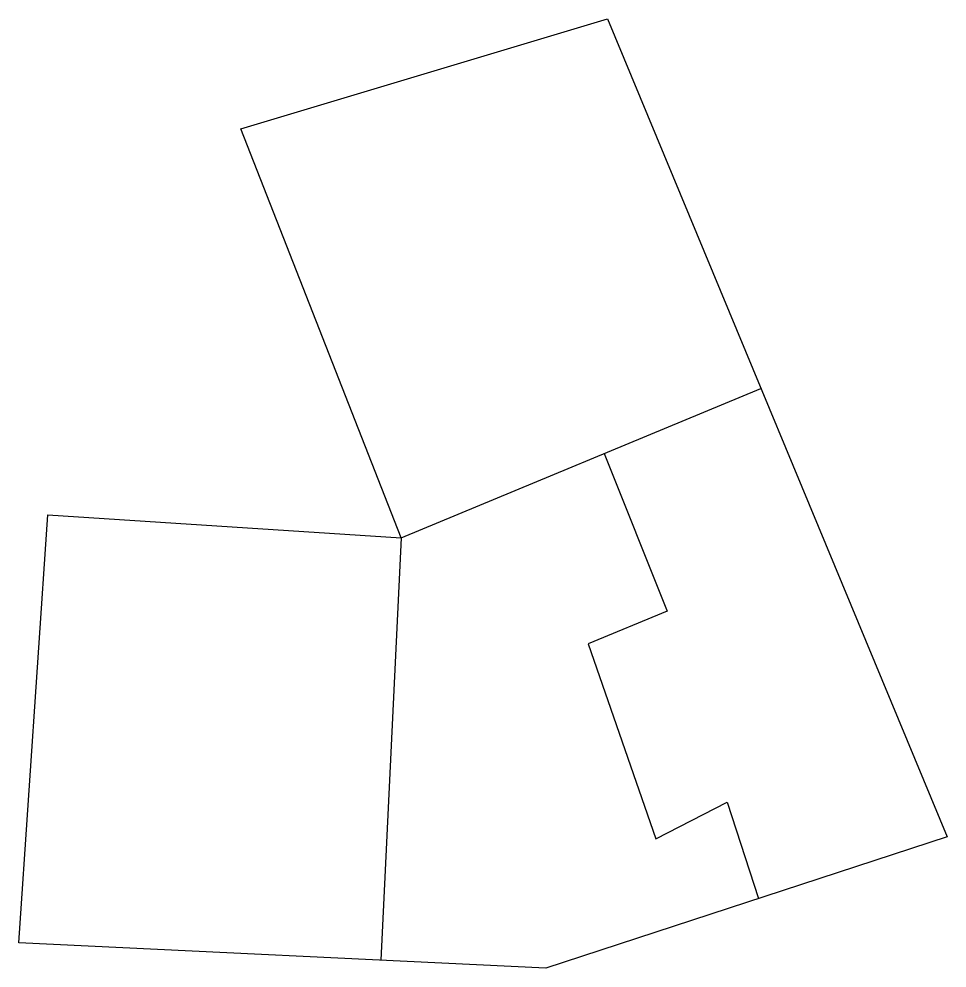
# Model space of a CAD drawing. Header units: millimetres. Extents: x -27.7 to 28.2, y -10.2 to 47.
import ezdxf

# ---------------------------------------------------------------- set-up
doc = ezdxf.new("R2010")
doc.units = ezdxf.units.MM
doc.layers.add('hcd_building_outline', color=1, linetype='Continuous', true_color=0xff0000)
doc.layers.add('hcd_building_rooms', color=40, linetype='Continuous', true_color=0xffbf00)

msp = doc.modelspace()

# ---------------------------------------------------------------- linework, layer by layer
at = {"layer": 'hcd_building_outline'}
msp.add_lwpolyline([(-25.967, 17.129), (-4.687, 15.733), (-14.339, 40.385), (7.755, 47.014), (28.221, -2.291), (4.034, -10.198), (-27.712, -8.686)], close=True, dxfattribs=at)
at = {"layer": 'hcd_building_rooms'}
for points in [[(-4.687, 15.733), (17.002, 24.736)], [(7.559, 20.817), (11.36, 11.314), (6.592, 9.338), (10.662, -2.407), (14.965, -0.198), (16.863, -6.004)], [(-4.687, 15.733), (-5.9, -9.725)]]:
    msp.add_lwpolyline(points, dxfattribs=at)

doc.saveas('drawing.dxf')
